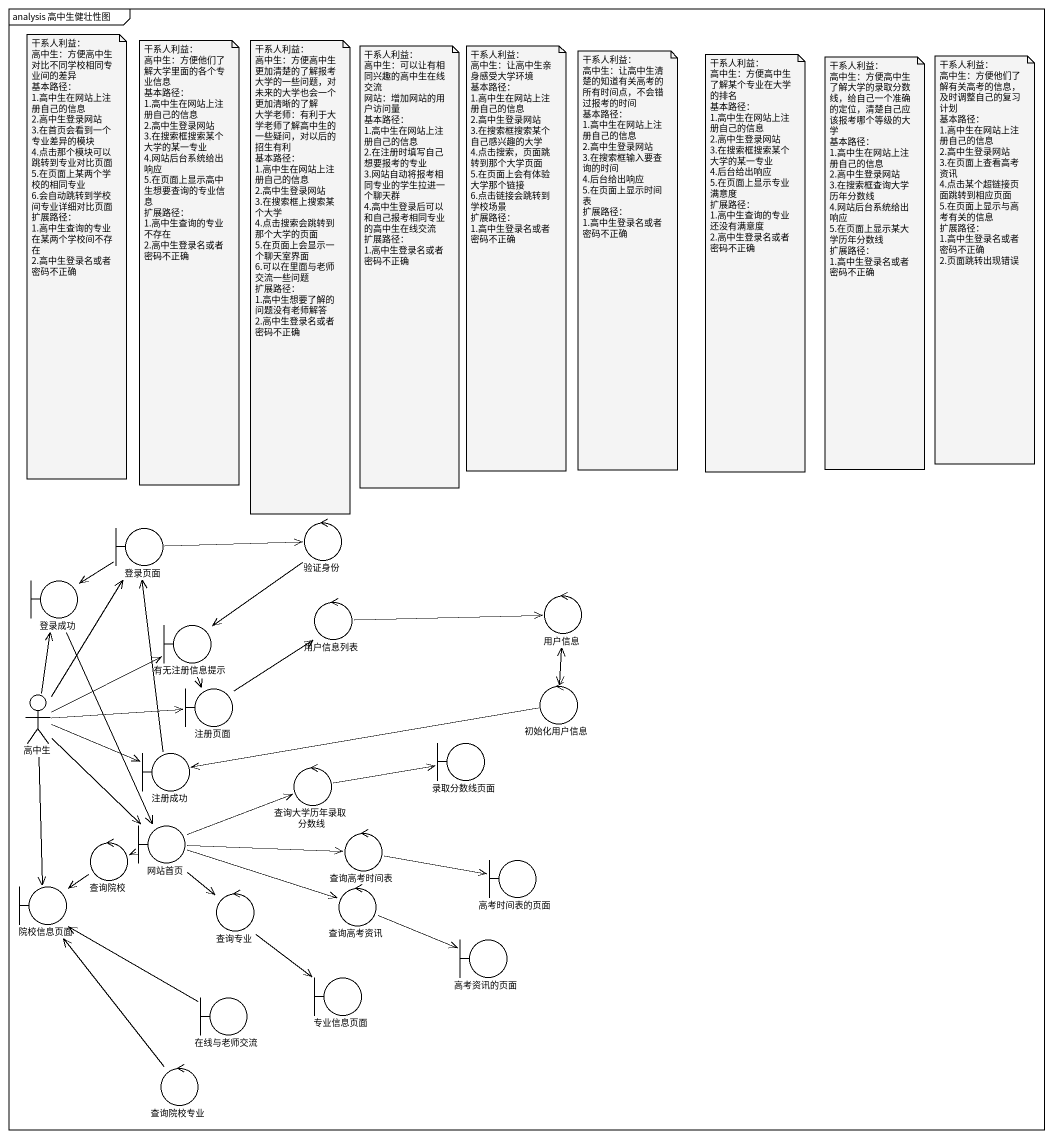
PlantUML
@startuml
mainframe analysis 高中生健壮性图
boundary 登录页面
control 验证身份
boundary 登录成功
control 用户信息列表
control 用户信息
boundary 有无注册信息提示
actor 高中生
boundary 注册页面
control 初始化用户信息
boundary 注册成功
control 查询大学历年录取分数线
boundary 录取分数线页面
control 查询院校
boundary 网站首页
control 查询高考时间表
boundary 院校信息页面
control 查询高考资讯
boundary 高考时间表的页面
control 查询专业
boundary 高考资讯的页面
boundary 在线与老师交流
boundary 专业信息页面
control 查询院校专业
登录页面 -right-> 验证身份
登录页面 --> 登录成功
验证身份 --> 有无注册信息提示
登录成功 --> 网站首页
用户信息列表 -right-> 用户信息
有无注册信息提示 --> 注册页面
高中生 -up-> 登录页面
高中生 -up-> 登录成功
高中生 -right-> 有无注册信息提示
高中生 -right-> 注册页面
高中生 -right-> 注册成功
高中生 --> 网站首页
高中生 --> 院校信息页面
注册页面 -up-> 用户信息列表
初始化用户信息 <-up-> 用户信息
初始化用户信息 -left-> 注册成功
注册成功 -up-> 登录页面
查询大学历年录取分数线 -right-> 录取分数线页面
查询院校 --> 院校信息页面
网站首页 -right-> 查询大学历年录取分数线
网站首页 -left-> 查询院校
网站首页 -right-> 查询高考时间表
网站首页 -right-> 查询高考资讯
网站首页 --> 查询专业
查询高考时间表 -right-> 高考时间表的页面
院校信息页面 <-- 在线与老师交流
院校信息页面 <-- 查询院校专业
查询高考资讯 -right-> 高考资讯的页面
查询专业 --> 专业信息页面
note as N1
  干系人利益：
  高中生：方便高中生对比不同学校相同专业间的差异
  基本路径：
  1.高中生在网站上注册自己的信息
  2.高中生登录网站
  3.在首页会看到一个专业差异的模块
  4.点击那个模块可以跳转到专业对比页面
  5.在页面上某两个学校的相同专业
  6.会自动跳转到学校间专业详细对比页面
  扩展路径：
  1.高中生查询的专业在某两个学校间不存在
  2.高中生登录名或者密码不正确
end note
note as N2
  干系人利益：
  高中生：方便他们了解大学里面的各个专业信息
  基本路径：
  1.高中生在网站上注册自己的信息
  2.高中生登录网站
  3.在搜索框搜索某个大学的某一专业
  4.网站后台系统给出响应
  5.在页面上显示高中生想要查询的专业信息
  扩展路径：
  1.高中生查询的专业不存在
  2.高中生登录名或者密码不正确
end note
note as N3
  干系人利益：
  高中生：方便高中生更加清楚的了解报考大学的一些问题，对未来的大学也会一个更加清晰的了解
  大学老师：有利于大学老师了解高中生的一些疑问，对以后的招生有利
  基本路径：
  1.高中生在网站上注册自己的信息
  2.高中生登录网站
  3.在搜索框上搜索某个大学
  4.点击搜索会跳转到那个大学的页面
  5.在页面上会显示一个聊天室界面
  6.可以在里面与老师交流一些问题
  扩展路径：
  1.高中生想要了解的问题没有老师解答
  2.高中生登录名或者密码不正确
end note
note as N4
  干系人利益：
  高中生：可以让有相同兴趣的高中生在线交流
  网站：增加网站的用户访问量
  基本路径：
  1.高中生在网站上注册自己的信息
  2.在注册时填写自己想要报考的专业
  3.网站自动将报考相同专业的学生拉进一个聊天群
  4.高中生登录后可以和自己报考相同专业的高中生在线交流
  扩展路径：
  1.高中生登录名或者密码不正确
end note
note as N5
  干系人利益：
  高中生：让高中生亲身感受大学环境
  基本路径：
  1.高中生在网站上注册自己的信息
  2.高中生登录网站
  3.在搜索框搜索某个自己感兴趣的大学
  4.点击搜索，页面跳转到那个大学页面
  5.在页面上会有体验大学那个链接
  6.点击链接会跳转到学校场景
  扩展路径：
  1.高中生登录名或者密码不正确
end note
note as N6
  干系人利益：
  高中生：让高中生清楚的知道有关高考的所有时间点，不会错过报考的时间
  基本路径：
  1.高中生在网站上注册自己的信息
  2.高中生登录网站
  3.在搜索框输入要查询的时间
  4.后台给出响应
  5.在页面上显示时间表
  扩展路径：
  1.高中生登录名或者密码不正确
end note
note as N7
  干系人利益：
  高中生：方便高中生了解某个专业在大学的排名
  基本路径：
  1.高中生在网站上注册自己的信息
  2.高中生登录网站
  3.在搜索框搜索某个大学的某一专业
  4.后台给出响应
  5.在页面上显示专业满意度
  扩展路径：
  1.高中生查询的专业还没有满意度
  2.高中生登录名或者密码不正确
end note
note as N8
  干系人利益：
  高中生：方便高中生了解大学的录取分数线，给自己一个准确的定位，清楚自己应该报考哪个等级的大学
  基本路径：
  1.高中生在网站上注册自己的信息
  2.高中生登录网站
  3.在搜索框查询大学历年分数线
  4.网站后台系统给出响应
  5.在页面上显示某大学历年分数线
  扩展路径：
  1.高中生登录名或者密码不正确
end note
note as N9
  干系人利益：
  高中生：方便他们了解有关高考的信息，及时调整自己的复习计划
  基本路径：
  1.高中生在网站上注册自己的信息
  2.高中生登录网站
  3.在页面上查看高考资讯
  4.点击某个超链接页面跳转到相应页面
  5.在页面上显示与高考有关的信息
  扩展路径：
  1.高中生登录名或者密码不正确
  2.页面跳转出现错误
end note
@enduml
